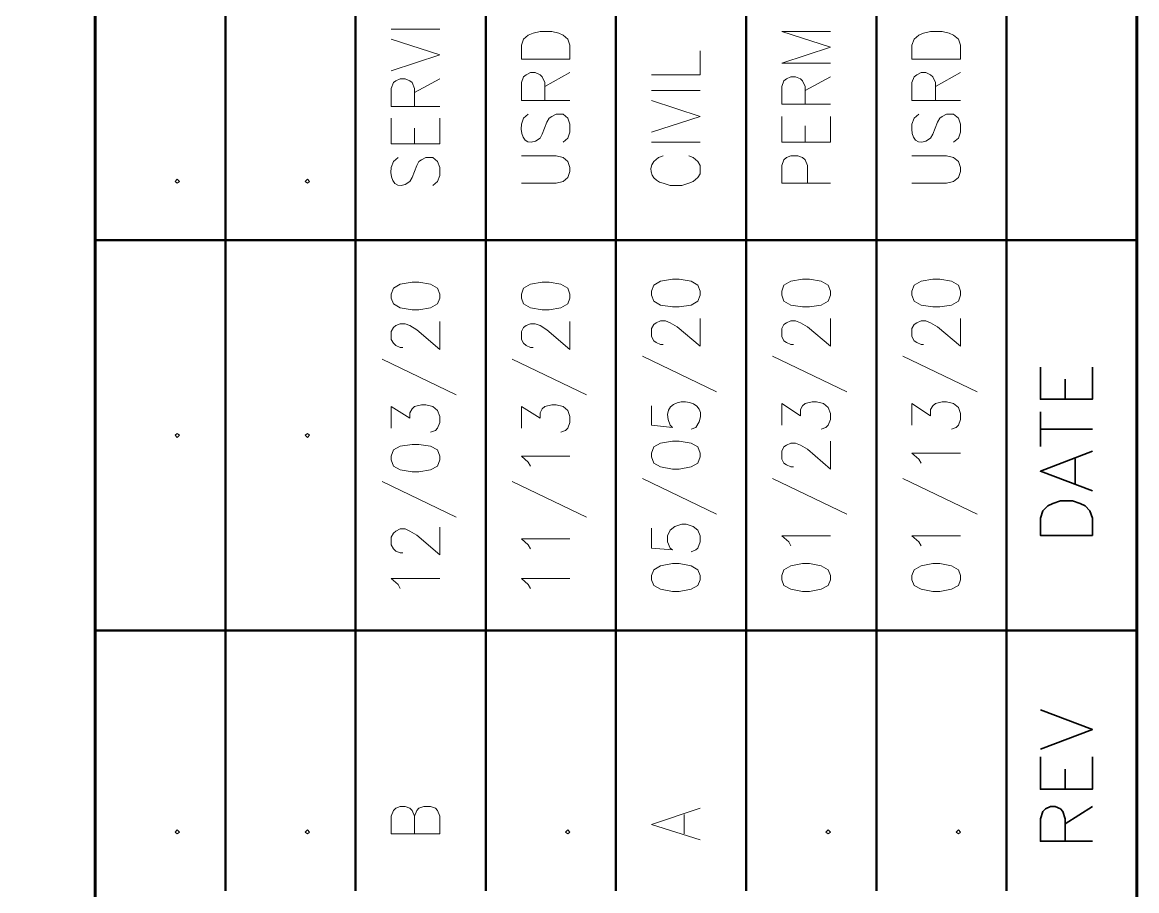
# Model space of a CAD drawing. Header units: inches. Extents: x 5 to 516, y -193 to 129.
# Drawn here: x 139.33 to 147.89, y -56.28 to -49.61 of the extents above; entities that cross this region are included whole.
import ezdxf

# ---------------------------------------------------------------- set-up
doc = ezdxf.new("R2010")
doc.units = ezdxf.units.IN
doc.header["$MEASUREMENT"] = 0
doc.layers.add('PDF4_Geometry', color=7, linetype='Continuous')

msp = doc.modelspace()

# ---------------------------------------------------------------- linework, layer by layer
at = {"layer": 'PDF4_Geometry', "lineweight": 60}
for points in [[(147.8887598, -127.2829903), (147.8887598, -37.2829831), (12.888749, -37.2829831), (12.888749, -127.2829903)], [(139.8887591, -37.2829831), (139.8887591, -127.2829903)]]:
    msp.add_lwpolyline(points, dxfattribs=at)
at = {"layer": 'PDF4_Geometry', "lineweight": 50}
for points in [[(140.8887592, -37.2829831), (140.8887592, -56.2829847)], [(141.8887593, -37.2829831), (141.8887593, -56.2829847)], [(142.8887594, -37.2829831), (142.8887594, -56.2829847)], [(143.8887594, -37.2829831), (143.8887594, -56.2829847)], [(144.8887595, -37.2829831), (144.8887595, -56.2829847)], [(145.8887596, -37.2829831), (145.8887596, -56.2829847)], [(146.8887597, -37.2829831), (146.8887597, -56.2829847)], [(139.8887591, -51.2829843), (147.8887598, -51.2829843)], [(139.8887591, -54.2829845), (147.8887598, -54.2829845)]]:
    msp.add_lwpolyline(points, dxfattribs=at)
at = {"layer": 'PDF4_Geometry', "lineweight": 15}
for points in [[(142.1620925, -49.6629822), (142.5354259, -49.6629822)], [(145.5354262, -49.9229785), (145.1620928, -49.9229785), (145.5354262, -49.7996451), (145.1620928, -49.6796451), (145.5354262, -49.6796451)], [(142.1620925, -49.9829828), (142.5354259, -49.8596495), (142.1620925, -49.7396494)], [(144.1620927, -50.0129782), (144.535426, -50.0129782), (144.535426, -49.8296448)], [(142.535426, -50.2563118), (142.1620926, -50.2563118), (142.1620926, -50.1196451), (142.1787593, -50.0729785), (142.1987593, -50.0596451), (142.2320926, -50.0429785), (142.2687593, -50.0429785), (142.3054259, -50.0596451), (142.3220926, -50.0729785), (142.3420926, -50.1196451), (142.3420926, -50.2563118)], [(142.3420928, -50.1496495), (142.5354262, -50.0429828)], [(143.535426, -50.209647), (143.1620927, -50.209647), (143.1620927, -50.0729804), (143.1787593, -50.029647), (143.1987593, -50.0129804), (143.2320927, -49.9963137), (143.2687593, -49.9963137), (143.305426, -50.0129804), (143.3220927, -50.029647), (143.3420927, -50.0729804), (143.3420927, -50.209647)], [(143.3420929, -50.1029847), (143.5354263, -49.996318)], [(145.5354262, -50.2396492), (145.1620928, -50.2396492), (145.1620928, -50.1029825), (145.1787595, -50.0596492), (145.1987595, -50.0429825), (145.2320928, -50.0296492), (145.2687595, -50.0296492), (145.3054262, -50.0429825), (145.3220928, -50.0596492), (145.3420928, -50.1029825), (145.3420928, -50.2396492)], [(145.3420931, -50.1329801), (145.5354264, -50.0296468)], [(146.5354263, -50.209647), (146.1620929, -50.209647), (146.1620929, -50.0729804), (146.1787596, -50.029647), (146.1987596, -50.0129804), (146.2320929, -49.9963137), (146.2687596, -49.9963137), (146.3054263, -50.0129804), (146.3220929, -50.029647), (146.3420929, -50.0729804), (146.3420929, -50.209647)], [(146.3420932, -50.1029847), (146.5354265, -49.996318)], [(144.1620927, -50.1329801), (144.535426, -50.1329801)], [(144.1620927, -50.4529807), (144.535426, -50.3329807), (144.1620927, -50.2096473)], [(143.2154263, -50.3163162), (143.1787596, -50.3463162), (143.162093, -50.3929828)], [(143.3054263, -50.4996495), (143.322093, -50.4696495), (143.3587597, -50.3763162), (143.3754263, -50.3463162), (143.3954263, -50.3329828), (143.4287597, -50.3163162), (143.482093, -50.3163162), (143.5187597, -50.3463162), (143.5354263, -50.3929828), (143.5354263, -50.4529828), (143.5187597, -50.4996495), (143.482093, -50.5296495)], [(145.5354262, -50.3329809), (145.5354262, -50.5296476), (145.1620928, -50.5296476), (145.1620928, -50.3329809)], [(146.2154266, -50.3163162), (146.1787599, -50.3463162), (146.1620932, -50.3929828)], [(146.3054266, -50.4996495), (146.3220932, -50.4696495), (146.3587599, -50.3763162), (146.3754266, -50.3463162), (146.3954266, -50.3329828), (146.4287599, -50.3163162), (146.4820932, -50.3163162), (146.5187599, -50.3463162), (146.5354266, -50.3929828), (146.5354266, -50.4529828), (146.5187599, -50.4996495), (146.4820932, -50.5296495)], [(142.535426, -50.3463137), (142.535426, -50.5429804), (142.1620926, -50.5429804), (142.1620926, -50.3463137)], [(145.3420931, -50.5296476), (145.3420931, -50.4063143)], [(142.3420928, -50.5429804), (142.3420928, -50.4229804)], [(144.1620927, -50.5296476), (144.535426, -50.5296476)], [(142.2154262, -50.6496495), (142.1787596, -50.6796495), (142.1620929, -50.7263162)], [(142.3054262, -50.8329829), (142.3220929, -50.8029829), (142.3587596, -50.7096495), (142.3754262, -50.6796495), (142.3954263, -50.6663162), (142.4287596, -50.6496495), (142.4820929, -50.6496495), (142.5187596, -50.6796495), (142.5354263, -50.7263162), (142.5354263, -50.7863162), (142.5187596, -50.8329829), (142.4820929, -50.8629829)], [(143.1620926, -50.8463116), (143.4287593, -50.8463116), (143.4820926, -50.8329783), (143.5187593, -50.8029783), (143.535426, -50.7563116), (143.535426, -50.7263116), (143.5187593, -50.6796449), (143.4820926, -50.6496449), (143.4287593, -50.6363116), (143.1620926, -50.6363116)], [(144.2520924, -50.6363167), (144.2154258, -50.6496501), (144.1787591, -50.6796501)], [(144.2520924, -50.8463167), (144.3054258, -50.8629834), (144.3954258, -50.8629834), (144.4487591, -50.8463167), (144.4820924, -50.8329834), (144.5187591, -50.8029834), (144.5354258, -50.7729834), (144.5354258, -50.7096501), (144.5187591, -50.6796501), (144.4820924, -50.6496501), (144.4487591, -50.6363167)], [(145.5354262, -50.8463116), (145.1620928, -50.8463116), (145.1620928, -50.7096449), (145.1787595, -50.6663116), (145.1987595, -50.6496449), (145.2320928, -50.6363116), (145.2854262, -50.6363116), (145.3220928, -50.6496449), (145.3420928, -50.6663116), (145.3587595, -50.7096449), (145.3587595, -50.8463116)], [(146.1620928, -50.8463116), (146.4287595, -50.8463116), (146.4820929, -50.8329783), (146.5187595, -50.8029783), (146.5354262, -50.7563116), (146.5354262, -50.7263116), (146.5187595, -50.6796449), (146.4820929, -50.6496449), (146.4287595, -50.6363116), (146.1620928, -50.6363116)], [(142.2520923, -52.1096445), (142.2320923, -52.1096445), (142.1987589, -52.0929778), (142.1787589, -52.0763111), (142.1620923, -52.0463111), (142.1620923, -51.9863111), (142.1787589, -51.9563111), (142.1987589, -51.9396445), (142.2320923, -51.9263111), (142.2687589, -51.9263111), (142.3054256, -51.9396445), (142.3587589, -51.9729778), (142.5354256, -52.1229778), (142.5354256, -51.9096445)], [(143.2520923, -52.1096445), (143.2320923, -52.1096445), (143.198759, -52.0929778), (143.178759, -52.0763111), (143.1620923, -52.0463111), (143.1620923, -51.9863111), (143.178759, -51.9563111), (143.198759, -51.9396445), (143.2320923, -51.9263111), (143.268759, -51.9263111), (143.3054257, -51.9396445), (143.358759, -51.9729778), (143.5354257, -52.1229778), (143.5354257, -51.9096445)], [(144.2520924, -52.0863155), (144.2320924, -52.0863155), (144.1987591, -52.0696488), (144.1787591, -52.0563155), (144.1620924, -52.0229822), (144.1620924, -51.9629821), (144.1787591, -51.9329821), (144.1987591, -51.9196488), (144.2320924, -51.9029821), (144.2687591, -51.9029821), (144.3054258, -51.9196488), (144.3587591, -51.9496488), (144.5354258, -52.0996488), (144.5354258, -51.8863155)], [(145.2520925, -52.0863155), (145.2320925, -52.0863155), (145.1987592, -52.0696488), (145.1787592, -52.0563155), (145.1620925, -52.0229822), (145.1620925, -51.9629821), (145.1787592, -51.9329821), (145.1987592, -51.9196488), (145.2320925, -51.9029821), (145.2687592, -51.9029821), (145.3054258, -51.9196488), (145.3587592, -51.9496488), (145.5354259, -52.0996488), (145.5354259, -51.8863155)], [(146.2520926, -52.0863155), (146.2320926, -52.0863155), (146.1987592, -52.0696488), (146.1787592, -52.0563155), (146.1620926, -52.0229822), (146.1620926, -51.9629821), (146.1787592, -51.9329821), (146.1987592, -51.9196488), (146.2320926, -51.9029821), (146.2687592, -51.9029821), (146.3054259, -51.9196488), (146.3587593, -51.9496488), (146.5354259, -52.0996488), (146.5354259, -51.8863155)], [(142.0920928, -52.199651), (142.6620929, -52.4729844)], [(143.0920929, -52.199651), (143.662093, -52.4729844)], [(144.092093, -52.1763152), (144.662093, -52.4496486)], [(145.0920931, -52.1763152), (145.6620931, -52.4496486)], [(146.0920931, -52.1763152), (146.6620932, -52.4496486)], [(142.1620925, -52.7296464), (142.1620925, -52.5629798), (142.3054259, -52.6529798), (142.3054259, -52.6096464), (142.3220925, -52.5796464), (142.3420925, -52.5629798), (142.3954259, -52.5496464), (142.4287592, -52.5496464), (142.4820926, -52.5629798), (142.5187592, -52.5929798), (142.5354259, -52.6396464), (142.5354259, -52.6863131), (142.5187592, -52.7296464), (142.5020926, -52.7463131), (142.4654259, -52.7596464)], [(143.1620926, -52.7296464), (143.1620926, -52.5629798), (143.305426, -52.6529798), (143.305426, -52.6096464), (143.3220926, -52.5796464), (143.3420926, -52.5629798), (143.395426, -52.5496464), (143.4287593, -52.5496464), (143.4820926, -52.5629798), (143.5187593, -52.5929798), (143.535426, -52.6396464), (143.535426, -52.6863131), (143.5187593, -52.7296464), (143.5020926, -52.7463131), (143.465426, -52.7596464)], [(144.1620927, -52.5563134), (144.1620927, -52.7063134), (144.3220927, -52.72298), (144.305426, -52.7063134)], [(145.1620928, -52.7063107), (145.1620928, -52.539644), (145.3054261, -52.6329773), (145.3054261, -52.5863106), (145.3220928, -52.5563106), (145.3420928, -52.539644), (145.3954261, -52.5263106), (145.4287595, -52.5263106), (145.4820928, -52.539644), (145.5187595, -52.569644), (145.5354261, -52.6163106), (145.5354261, -52.6629773), (145.5187595, -52.7063107), (145.5020928, -52.7229773), (145.4654261, -52.7363107)], [(146.1620928, -52.7063107), (146.1620928, -52.539644), (146.3054262, -52.6329773), (146.3054262, -52.5863106), (146.3220929, -52.5563106), (146.3420929, -52.539644), (146.3954262, -52.5263106), (146.4287595, -52.5263106), (146.4820929, -52.539644), (146.5187595, -52.569644), (146.5354262, -52.6163106), (146.5354262, -52.6629773), (146.5187595, -52.7063107), (146.5020929, -52.7229773), (146.4654262, -52.7363107)], [(144.5020927, -52.72298), (144.465426, -52.7363134)], [(145.2520925, -53.0263112), (145.2320925, -53.0263112), (145.1987592, -53.0096446), (145.1787592, -52.9963112), (145.1620925, -52.9663112), (145.1620925, -52.9063112), (145.1787592, -52.8729779), (145.1987592, -52.8596445), (145.2320925, -52.8429779), (145.2687592, -52.8429779), (145.3054258, -52.8596445), (145.3587592, -52.8896445), (145.5354259, -53.0429779), (145.5354259, -52.8296445)], [(143.2320923, -53.0196516), (143.2154256, -52.9896516), (143.1620923, -52.9429849), (143.5354257, -52.9429849)], [(146.2320925, -52.9963158), (146.2154259, -52.9663158), (146.1620925, -52.9196492), (146.5354259, -52.9196492)], [(142.0920928, -53.1396467), (142.6620929, -53.4129801)], [(143.0920929, -53.1396467), (143.662093, -53.4129801)], [(144.092093, -53.1163177), (144.662093, -53.3896511)], [(145.0920931, -53.1163177), (145.6620931, -53.3896511)], [(146.0920931, -53.1163177), (146.6620932, -53.3896511)], [(142.2520923, -53.6863183), (142.2320923, -53.6863183), (142.1987589, -53.672985), (142.1787589, -53.6563183), (142.1620923, -53.6263183), (142.1620923, -53.5663183), (142.1787589, -53.5363183), (142.1987589, -53.5196517), (142.2320923, -53.502985), (142.2687589, -53.502985), (142.3054256, -53.5196517), (142.3587589, -53.5496517), (142.5354256, -53.702985), (142.5354256, -53.4896516)], [(144.1620927, -53.4963159), (144.1620927, -53.6496492), (144.3220927, -53.6629826), (144.305426, -53.6496492), (144.285426, -53.6029825), (144.285426, -53.5563159), (144.305426, -53.5129825), (144.3420927, -53.4829825), (144.395426, -53.4663159), (144.4287594, -53.4663159), (144.4820927, -53.4829825), (144.5187594, -53.5129825), (144.535426, -53.5563159), (144.535426, -53.6029825), (144.5187594, -53.6496492), (144.5020927, -53.6629826), (144.465426, -53.6796492)], [(143.2320923, -53.6563162), (143.2154256, -53.6263162), (143.1620923, -53.5796495), (143.5354257, -53.5796495)], [(145.2320925, -53.6329804), (145.2154258, -53.6029804), (145.1620925, -53.5563137), (145.5354258, -53.5563137)], [(146.2320925, -53.6329804), (146.2154259, -53.6029804), (146.1620925, -53.5563137), (146.5354259, -53.5563137)], [(142.2320922, -53.9596473), (142.2154256, -53.9296473), (142.1620922, -53.8829807), (142.5354256, -53.8829807)], [(143.2320923, -53.9596473), (143.2154256, -53.9296473), (143.1620923, -53.8829807), (143.5354257, -53.8829807)], [(142.535426, -55.846312), (142.1620926, -55.846312), (142.1620926, -55.7096453), (142.1787593, -55.666312), (142.1987593, -55.6496453), (142.2320926, -55.636312), (142.2687593, -55.636312), (142.3054259, -55.6496453), (142.3220926, -55.666312), (142.3420926, -55.7096453), (142.3420926, -55.846312)], [(142.3420928, -55.7096475), (142.3587595, -55.6663141), (142.3754262, -55.6496475), (142.4120929, -55.6363141), (142.4654262, -55.6363141), (142.5020929, -55.6496475), (142.5187595, -55.6663141), (142.5354262, -55.7096475), (142.5354262, -55.8463142)], [(144.5354261, -55.8929835), (144.1620928, -55.7729835), (144.5354261, -55.6496502)], [(144.4120927, -55.846312), (144.4120927, -55.696312)]]:
    msp.add_lwpolyline(points, dxfattribs=at)
for points in [[(143.535426, -49.8929831), (143.1620927, -49.8929831), (143.1620927, -49.7863164), (143.1787593, -49.7396497), (143.215426, -49.7096497), (143.2520927, -49.692983), (143.305426, -49.6796497), (143.395426, -49.6796497), (143.4487594, -49.692983), (143.4820927, -49.7096497), (143.5187594, -49.7396497), (143.535426, -49.7863164)], [(146.5354263, -49.8929831), (146.1620929, -49.8929831), (146.1620929, -49.7863164), (146.1787596, -49.7396497), (146.2154263, -49.7096497), (146.2520929, -49.692983), (146.3054263, -49.6796497), (146.3954263, -49.6796497), (146.4487596, -49.692983), (146.4820929, -49.7096497), (146.5187596, -49.7396497), (146.5354263, -49.7863164)], [(140.5020921, -50.8329788), (140.5187588, -50.8463121), (140.5354255, -50.8329788), (140.5187588, -50.8163121)], [(141.5020922, -50.8329788), (141.5187589, -50.8463121), (141.5354255, -50.8329788), (141.5187589, -50.8163121)], [(142.1620925, -51.7296464), (142.1787592, -51.7729797), (142.2320925, -51.8029797), (142.3220925, -51.8196464), (142.3754259, -51.8196464), (142.4654259, -51.8029797), (142.5187592, -51.7729797), (142.5354259, -51.7296464), (142.5354259, -51.6996464), (142.5187592, -51.6529797), (142.4654259, -51.6229797), (142.3754259, -51.606313), (142.3220925, -51.606313), (142.2320925, -51.6229797), (142.1787592, -51.6529797), (142.1620925, -51.6996464)], [(143.1620926, -51.7296464), (143.1787593, -51.7729797), (143.2320926, -51.8029797), (143.3220926, -51.8196464), (143.375426, -51.8196464), (143.465426, -51.8029797), (143.5187593, -51.7729797), (143.535426, -51.7296464), (143.535426, -51.6996464), (143.5187593, -51.6529797), (143.465426, -51.6229797), (143.375426, -51.606313), (143.3220926, -51.606313), (143.2320926, -51.6229797), (143.1787593, -51.6529797), (143.1620926, -51.6996464)], [(144.1620927, -51.7063106), (144.1787594, -51.7529772), (144.2320927, -51.7829772), (144.3220927, -51.7963106), (144.375426, -51.7963106), (144.465426, -51.7829772), (144.5187594, -51.7529772), (144.535426, -51.7063106), (144.535426, -51.6763106), (144.5187594, -51.6296439), (144.465426, -51.5996439), (144.375426, -51.5829772), (144.3220927, -51.5829772), (144.2320927, -51.5996439), (144.1787594, -51.6296439), (144.1620927, -51.6763106)], [(145.1620928, -51.7063106), (145.1787594, -51.7529772), (145.2320928, -51.7829772), (145.3220928, -51.7963106), (145.3754261, -51.7963106), (145.4654261, -51.7829772), (145.5187595, -51.7529772), (145.5354261, -51.7063106), (145.5354261, -51.6763106), (145.5187595, -51.6296439), (145.4654261, -51.5996439), (145.3754261, -51.5829772), (145.3220928, -51.5829772), (145.2320928, -51.5996439), (145.1787594, -51.6296439), (145.1620928, -51.6763106)], [(146.1620928, -51.7063106), (146.1787595, -51.7529772), (146.2320929, -51.7829772), (146.3220929, -51.7963106), (146.3754262, -51.7963106), (146.4654262, -51.7829772), (146.5187595, -51.7529772), (146.5354262, -51.7063106), (146.5354262, -51.6763106), (146.5187595, -51.6296439), (146.4654262, -51.5996439), (146.3754262, -51.5829772), (146.3220929, -51.5829772), (146.2320929, -51.5996439), (146.1787595, -51.6296439), (146.1620928, -51.6763106)], [(140.5020921, -52.7829844), (140.5187588, -52.7996511), (140.5354255, -52.7829844), (140.5187588, -52.769651)], [(141.5020922, -52.7829844), (141.5187589, -52.7996511), (141.5354255, -52.7829844), (141.5187589, -52.769651)], [(142.1620925, -52.9729801), (142.1787592, -53.0196467), (142.2320925, -53.0496467), (142.3220925, -53.0629801), (142.3754259, -53.0629801), (142.4654259, -53.0496467), (142.5187592, -53.0196467), (142.5354259, -52.9729801), (142.5354259, -52.9429801), (142.5187592, -52.8963134), (142.4654259, -52.8663134), (142.3754259, -52.85298), (142.3220925, -52.85298), (142.2320925, -52.8663134), (142.1787592, -52.8963134), (142.1620925, -52.9429801)], [(144.1620927, -52.9496511), (144.1787594, -52.9963177), (144.2320927, -53.0263177), (144.3220927, -53.0429844), (144.375426, -53.0429844), (144.465426, -53.0263177), (144.5187594, -52.9963177), (144.535426, -52.9496511), (144.535426, -52.9196511), (144.5187594, -52.8729844), (144.465426, -52.8429844), (144.375426, -52.8296511), (144.3220927, -52.8296511), (144.2320927, -52.8429844), (144.1787594, -52.8729844), (144.1620927, -52.9196511)], [(144.1620927, -53.8929834), (144.1787594, -53.9363167), (144.2320927, -53.9663167), (144.3220927, -53.9829834), (144.375426, -53.9829834), (144.465426, -53.9663167), (144.5187594, -53.9363167), (144.535426, -53.8929834), (144.535426, -53.85965), (144.5187594, -53.8163167), (144.465426, -53.7863167), (144.375426, -53.76965), (144.3220927, -53.76965), (144.2320927, -53.7863167), (144.1787594, -53.8163167), (144.1620927, -53.85965)], [(145.1620928, -53.8929834), (145.1787594, -53.9363167), (145.2320928, -53.9663167), (145.3220928, -53.9829834), (145.3754261, -53.9829834), (145.4654261, -53.9663167), (145.5187595, -53.9363167), (145.5354261, -53.8929834), (145.5354261, -53.85965), (145.5187595, -53.8163167), (145.4654261, -53.7863167), (145.3754261, -53.76965), (145.3220928, -53.76965), (145.2320928, -53.7863167), (145.1787594, -53.8163167), (145.1620928, -53.85965)], [(146.1620928, -53.8929834), (146.1787595, -53.9363167), (146.2320929, -53.9663167), (146.3220929, -53.9829834), (146.3754262, -53.9829834), (146.4654262, -53.9663167), (146.5187595, -53.9363167), (146.5354262, -53.8929834), (146.5354262, -53.85965), (146.5187595, -53.8163167), (146.4654262, -53.7863167), (146.3754262, -53.76965), (146.3220929, -53.76965), (146.2320929, -53.7863167), (146.1787595, -53.8163167), (146.1620928, -53.85965)], [(140.5020921, -55.8329792), (140.5187588, -55.8463125), (140.5354255, -55.8329792), (140.5187588, -55.8163125)], [(141.5020922, -55.8329792), (141.5187589, -55.8463125), (141.5354255, -55.8329792), (141.5187589, -55.8163125)], [(143.5020924, -55.8329792), (143.518759, -55.8463125), (143.5354257, -55.8329792), (143.518759, -55.8163125)], [(145.5020925, -55.8329792), (145.5187592, -55.8463125), (145.5354259, -55.8329792), (145.5187592, -55.8163125)], [(145.5020925, -55.8329792), (145.5187592, -55.8463125), (145.5354259, -55.8329792), (145.5187592, -55.8163125)], [(146.5020926, -55.8329792), (146.5187593, -55.8463125), (146.5354259, -55.8329792), (146.5187593, -55.8163125)]]:
    msp.add_lwpolyline(points, close=True, dxfattribs=at)
at = {"layer": 'PDF4_Geometry', "lineweight": 35}
for points in [[(147.54876, -52.2596453), (147.54876, -52.506312), (147.14876, -52.506312), (147.14876, -52.2596453)], [(147.3387592, -52.506312), (147.3387592, -52.3529787)], [(147.1487593, -52.8696475), (147.1487593, -52.6029808)], [(147.1487593, -52.7363128), (147.5487593, -52.7363128)], [(147.54876, -53.2096473), (147.14876, -53.0596473), (147.54876, -52.9063139)], [(147.4154261, -53.1529795), (147.4154261, -52.9629795)], [(147.1487593, -55.1963147), (147.5487593, -55.0429813), (147.1487593, -54.8929813)], [(147.54876, -55.2529824), (147.54876, -55.5029824), (147.14876, -55.5029824), (147.14876, -55.2529824)], [(147.3387592, -55.5029824), (147.3387592, -55.3496491)], [(147.54876, -55.9029797), (147.14876, -55.9029797), (147.14876, -55.7296464), (147.16876, -55.6729797), (147.18876, -55.6529797), (147.2254266, -55.6363131), (147.2620933, -55.6363131), (147.3020933, -55.6529797), (147.3220933, -55.6729797), (147.33876, -55.7296464), (147.33876, -55.9029797)], [(147.3387592, -55.7696518), (147.5487592, -55.6363185)]]:
    msp.add_lwpolyline(points, dxfattribs=at)
msp.add_lwpolyline([(147.54876, -53.5529836), (147.14876, -53.5529836), (147.14876, -53.4196503), (147.16876, -53.3629836), (147.2054266, -53.3263169), (147.2454266, -53.3063169), (147.3020933, -53.2863169), (147.3954267, -53.2863169), (147.4554267, -53.3063169), (147.4920933, -53.3263169), (147.52876, -53.3629836), (147.54876, -53.4196503)], close=True, dxfattribs=at)
at = {"layer": 'PDF4_Geometry', "lineweight": 15}
for points in [[(143.162093, -50.3929828), (143.1483152, -50.4947051), (143.2044263, -50.5812051), (143.3054263, -50.4996495)], [(146.1620932, -50.3929828), (146.1483154, -50.4947051), (146.2044266, -50.5812051), (146.3054266, -50.4996495)], [(142.1620929, -50.7263162), (142.1483151, -50.8280384), (142.2044262, -50.9145384), (142.3054262, -50.8329829)], [(144.1787591, -50.6796501), (144.125648, -50.7494279), (144.1742591, -50.8306501), (144.2520924, -50.8463167)], [(144.305426, -52.7063134), (144.1781482, -52.4463689), (144.6782038, -52.4811467), (144.5020927, -52.72298)]]:
    msp.add_open_spline(points, degree=3, dxfattribs=at)

doc.saveas('drawing.dxf')
